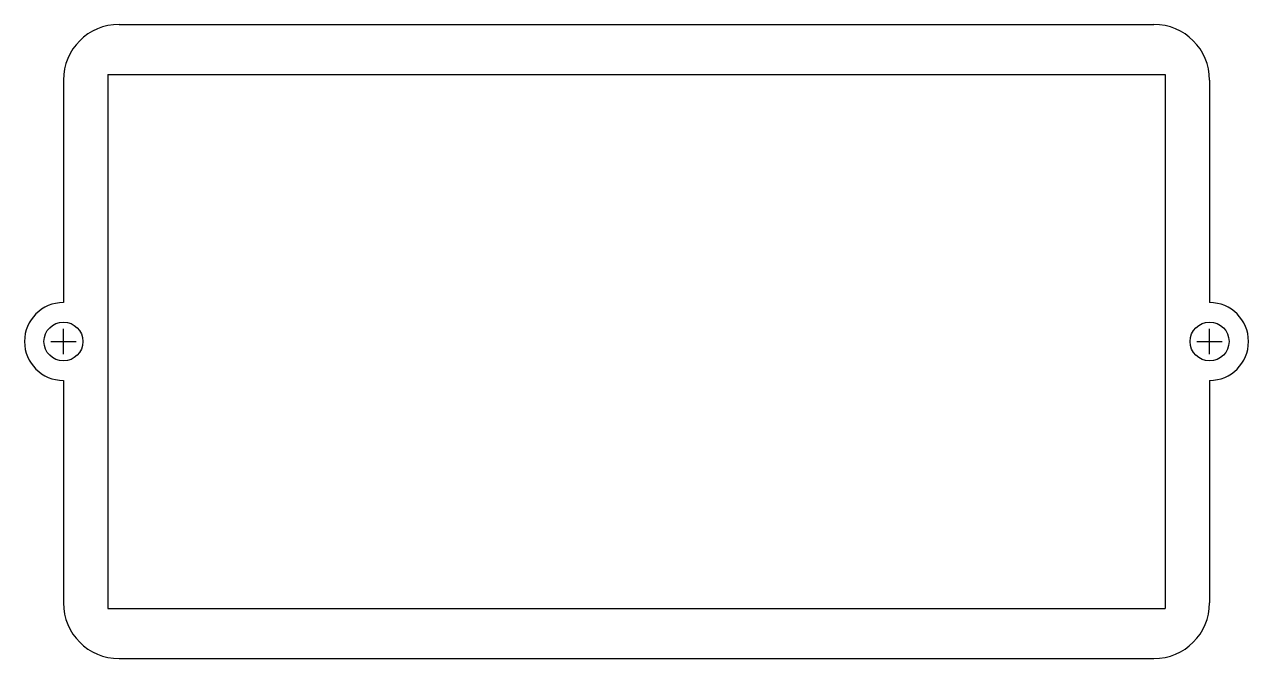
# Model space of a CAD drawing. Extents: x 6.04 to 10.38, y 2.89 to 5.13.
import ezdxf

# ---------------------------------------------------------------- set-up
doc = ezdxf.new("R2010")
doc.units = 0
doc.header["$LTSCALE"] = 0.5
doc.header["$MEASUREMENT"] = 0
doc.layers.add('CENTERMARKS', color=7, linetype='CONTINUOUS')
doc.layers.add('VISIBLE', color=7, linetype='CONTINUOUS')

msp = doc.modelspace()

# ---------------------------------------------------------------- linework, layer by layer
at = {"layer": 'CENTERMARKS', "linetype": 'CONTINUOUS'}
for p, q in [((6.1826, 3.967), (6.1826, 4.057)), ((10.2377, 3.967), (10.2377, 4.057)), ((6.1376, 4.012), (6.2276, 4.012)), ((10.1927, 4.012), (10.2827, 4.012))]:
    msp.add_line(p, q, dxfattribs=at)
at = {"layer": 'VISIBLE'}
for p, q in [((6.3794, 5.134), (10.0408, 5.134)), ((6.1826, 4.9372), (6.1826, 4.1498)), ((6.34, 4.9569), (6.34, 3.0671)), ((6.34, 4.9569), (10.0802, 4.9569)), ((10.0802, 4.9569), (10.0802, 3.0671)), ((10.2377, 4.9372), (10.2377, 4.1498)), ((6.1826, 3.8742), (6.1826, 3.0868)), ((10.2377, 3.8742), (10.2377, 3.0868)), ((6.34, 3.0671), (10.0802, 3.0671)), ((6.3794, 2.89), (10.0408, 2.89))]:
    msp.add_line(p, q, dxfattribs=at)
for centre in [(6.1826, 4.012), (10.2377, 4.012)]:
    msp.add_circle(centre, 0.0689, dxfattribs=at)
for centre, radius, start, end in [((6.3794, 4.9372), 0.1969, 90, 180), ((10.0408, 4.9372), 0.1969, 360, 90), ((6.1826, 4.012), 0.1378, 90, 270), ((10.2377, 4.012), 0.1378, 270, 90), ((6.3794, 3.0868), 0.1969, 180, 270), ((10.0408, 3.0868), 0.1969, 270, 0)]:
    msp.add_arc(centre, radius, start, end, dxfattribs=at)

doc.saveas('drawing.dxf')
